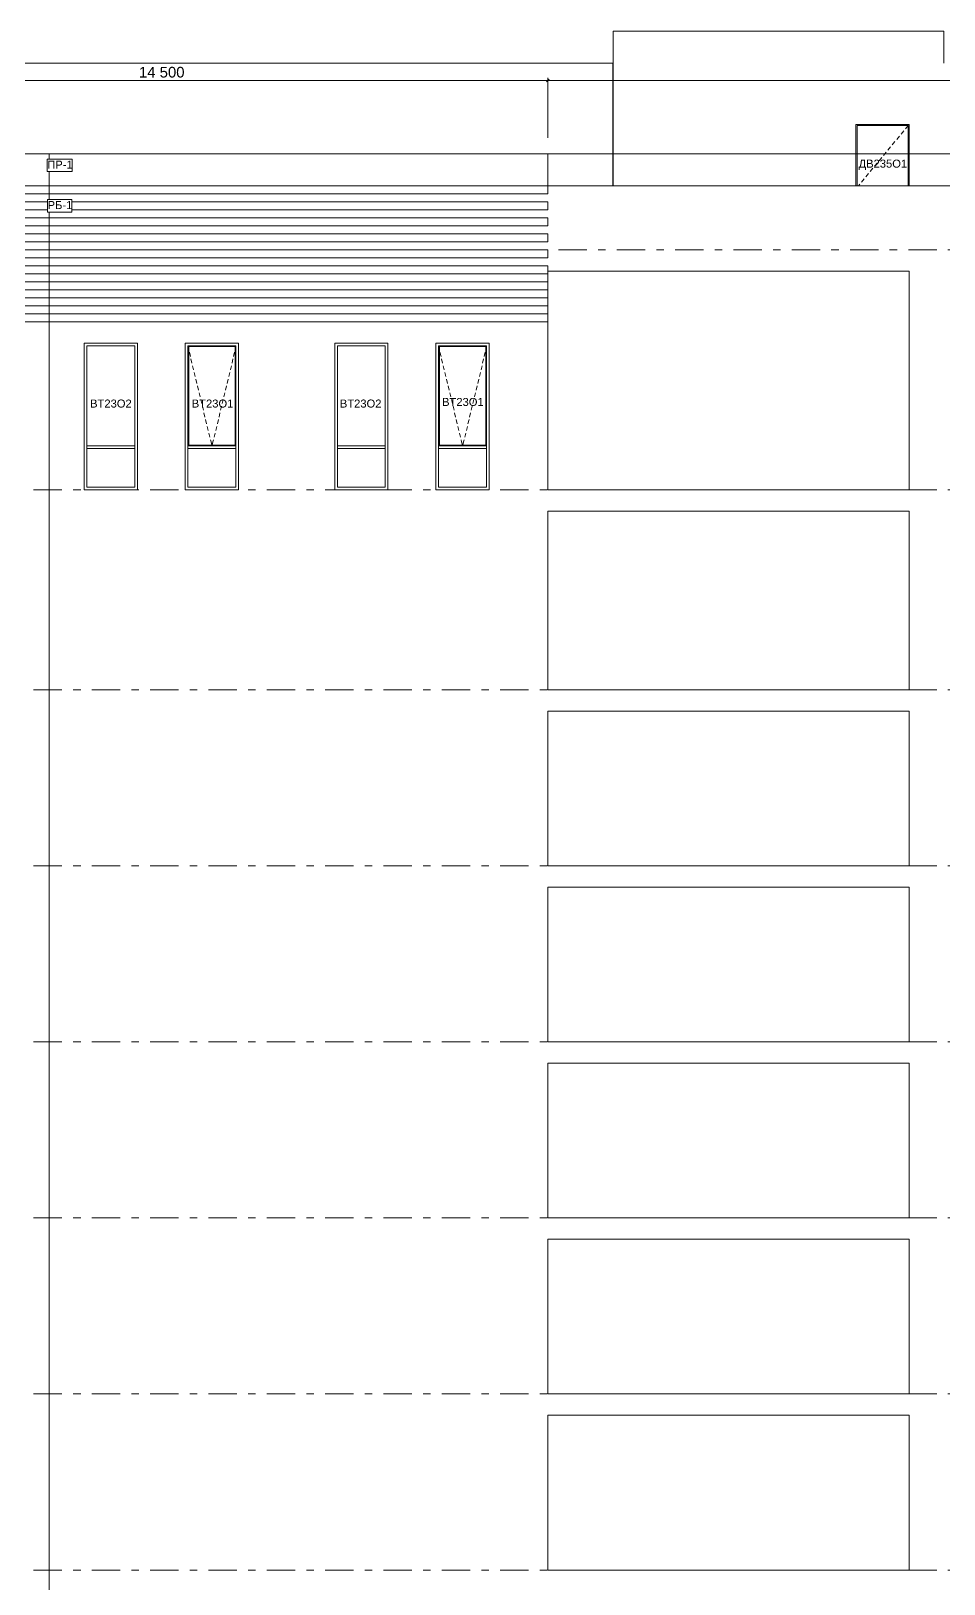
# Model space of a CAD drawing. Header units: millimetres. Extents: x 1499747 to 4230374, y -28481 to 441852.
# Drawn here: x 2881553 to 2898672, y 2056 to 31167 of the extents above; entities that cross this region are included whole.
import ezdxf
from ezdxf.xclip import XClip

# ---------------------------------------------------------------- set-up
doc = ezdxf.new("R2010")
doc.units = ezdxf.units.MM
doc.header["$MEASUREMENT"] = 0
doc.header["$XCLIPFRAME"] = 0
doc.set_wipeout_variables(frame=1)
doc.linetypes.add('Wipeout_Contour', pattern=[1000, 0, -1000])
doc.linetypes.add('Штрих-Штриховая', pattern=[1093.611073, 529.166651, -211.666656, 141.111112, -211.666656])
for name, color, linetype, lineweight in [('4  Фасад_28_0_Ном._пера__20_Ном._пера__1', 1, 'Continuous', 18), ('4  Фасад_28_2D - Общий_Ном._пера__1_Ном._пера__7', 7, 'Continuous', 18), ('4  Фасад_28_2D - Общий_Ном._пера__20_Ном._пера__1', 1, 'Continuous', 18), ('4  Фасад_28_Витражные окна_Ном._пера__1_Ном._пера__7', 7, 'Continuous', 18), ('4  Фасад_28_Витражные окна_Ном._пера__20_Ном._пера__1', 1, 'Continuous', 18), ('4  Фасад_28_Витражные окна_Ном._пера__92_Ном._пера__233', 233, 'Continuous', 18), ('4  Фасад_28_Двери Archicad_Ном._пера__1_Ном._пера__7', 7, 'Continuous', 18), ('4  Фасад_28_Двери Archicad_Ном._пера__3_Ном._пера__30', 30, 'Continuous', 18), ('4  Фасад_28_Конструктив - Балки_Ном._пера__10_Ном._пера__134', 134, 'Continuous', 18), ('4  Фасад_28_Конструктив - Стены Ненесущие Газоблок_Ном._пера__1_Ном._пера__7', 7, 'Continuous', 18), ('4  Фасад_28_Конструктив - Стены Ненесущие Газоблок_Ном._пера__87_Ном._пера__251', 250, 'Continuous', 18), ('4  Фасад_28_Конструктив - Стены Несущие_Ном._пера__1_Ном._пера__7', 7, 'Continuous', 18), ('4  Фасад_28_Отделка керамика_Ном._пера__1_Ном._пера__7', 7, 'Continuous', 18), ('4  Фасад_28_Парапет_Ном._пера__20_Ном._пера__1', 1, 'Continuous', 18), ('4  Фасад_28_Размер - Общий_Ном._пера__1_Ном._пера__7', 7, 'Continuous', 18), ('4  Фасад_28_Ребра Навес_Ном._пера__1_Ном._пера__7', 7, 'Continuous', 18), ('4  Фасад_28_Сетка кладки_Ном._пера__20_Ном._пера__1', 1, 'Continuous', 18)]:
    doc.layers.add(name, color=color, linetype=linetype, lineweight=lineweight)
doc.layers.add('4  Фасад_28_2D - Общий_Ном._пера__20', color=7, linetype='Continuous')
doc.layers.add('Чертеж и Рисунок', color=7, linetype='Continuous')
doc.styles.add('СГЕНЕРИР_СТИЛЬ_2', font='arial.ttf')

# ---------------------------------------------------------------- blocks, each defined once
blk = doc.blocks.new('Чертеж_8_28', base_point=(1788944, 9891))
at = {"layer": '4  Фасад_28_0_Ном._пера__20_Ном._пера__1', "linetype": 'Штрих-Штриховая'}
for p, q in [((1767744, 54741), (1805886, 54741)), ((1767744, 50241), (1805886, 50241)), ((1767744, 46491), (1805886, 46491)), ((1767744, 43191), (1805886, 43191)), ((1767744, 39891), (1805886, 39891)), ((1767744, 36591), (1805886, 36591)), ((1767744, 33291), (1805886, 33291)), ((1767744, 29991), (1805886, 29991))]:
    blk.add_line(p, q, dxfattribs=at)
at = {"layer": '4  Фасад_28_Витражные окна_Ном._пера__1_Ном._пера__7', "linetype": 'Continuous'}
for p, q in [((1777344, 52641), (1777344, 52991)), ((1777344, 52641), (1777344, 52991)), ((1779243, 52641), (1779243, 52991)), ((1782044, 52641), (1782044, 52991)), ((1782044, 52641), (1782044, 52991)), ((1783943, 52641), (1783943, 52991)), ((1776394, 52641), (1776394, 52941)), ((1776844, 52941), (1776394, 52941)), ((1777294, 52941), (1776844, 52941)), ((1777294, 52641), (1777294, 52941)), ((1778293, 52641), (1778293, 52941)), ((1778743, 52941), (1778293, 52941)), ((1778308, 52926), (1779178, 52926)), ((1778308, 51081), (1778308, 52926)), ((1779193, 52941), (1778743, 52941)), ((1779178, 52926), (1779178, 51081)), ((1779193, 52641), (1779193, 52941)), ((1781094, 52641), (1781094, 52941)), ((1781544, 52941), (1781094, 52941)), ((1781994, 52941), (1781544, 52941)), ((1781994, 52641), (1781994, 52941)), ((1782993, 52641), (1782993, 52941)), ((1783443, 52941), (1782993, 52941)), ((1783008, 52926), (1783878, 52926)), ((1783008, 51081), (1783008, 52926)), ((1783893, 52941), (1783443, 52941)), ((1783878, 52926), (1783878, 51081)), ((1783893, 52641), (1783893, 52941)), ((1776394, 51241), (1776394, 52641)), ((1777294, 51241), (1777294, 52641)), ((1777344, 51241), (1777344, 52641)), ((1777344, 51241), (1777344, 52641)), ((1778293, 51241), (1778293, 52641)), ((1779193, 51241), (1779193, 52641)), ((1779243, 51241), (1779243, 52641)), ((1781094, 51241), (1781094, 52641)), ((1781994, 51241), (1781994, 52641)), ((1782044, 51241), (1782044, 52641)), ((1782044, 51241), (1782044, 52641)), ((1782993, 51241), (1782993, 52641)), ((1783893, 51241), (1783893, 52641)), ((1783943, 51241), (1783943, 52641)), ((1776394, 51041), (1776394, 51241)), ((1777294, 51066), (1777294, 51241)), ((1777344, 51041), (1777344, 51241)), ((1777344, 51041), (1777344, 51241)), ((1778293, 51066), (1778293, 51241)), ((1779193, 51066), (1779193, 51241)), ((1779243, 51041), (1779243, 51241)), ((1781094, 51041), (1781094, 51241)), ((1781994, 51066), (1781994, 51241)), ((1782044, 51041), (1782044, 51241)), ((1782044, 51041), (1782044, 51241)), ((1782993, 51041), (1782993, 51241)), ((1783893, 51066), (1783893, 51241)), ((1783943, 51041), (1783943, 51241)), ((1776394, 51066), (1776844, 51066)), ((1776394, 50291), (1776394, 51041)), ((1776394, 51016), (1776844, 51016)), ((1776844, 51066), (1777294, 51066)), ((1776844, 51016), (1777294, 51016)), ((1777294, 51041), (1777294, 51066)), ((1777294, 51016), (1777294, 51041)), ((1777294, 50291), (1777294, 51016)), ((1777344, 50241), (1777344, 51041)), ((1777344, 50241), (1777344, 51041)), ((1778293, 51041), (1778293, 51066)), ((1778293, 51066), (1778743, 51066)), ((1778293, 51016), (1778293, 51041)), ((1778293, 50291), (1778293, 51016)), ((1778293, 51016), (1778743, 51016)), ((1779178, 51081), (1778308, 51081)), ((1778743, 51066), (1779193, 51066)), ((1778743, 51016), (1779193, 51016)), ((1779193, 51041), (1779193, 51066)), ((1779193, 51016), (1779193, 51041)), ((1779193, 50291), (1779193, 51016)), ((1779243, 50241), (1779243, 51041)), ((1781094, 51066), (1781544, 51066)), ((1781094, 50291), (1781094, 51041)), ((1781094, 51016), (1781544, 51016)), ((1781544, 51066), (1781994, 51066)), ((1781544, 51016), (1781994, 51016)), ((1781994, 51041), (1781994, 51066)), ((1781994, 51016), (1781994, 51041)), ((1781994, 50291), (1781994, 51016)), ((1782044, 50241), (1782044, 51041)), ((1782044, 50241), (1782044, 51041)), ((1782993, 51066), (1783443, 51066)), ((1782993, 50291), (1782993, 51041)), ((1782993, 51016), (1783443, 51016)), ((1783878, 51081), (1783008, 51081)), ((1783443, 51066), (1783893, 51066)), ((1783443, 51016), (1783893, 51016)), ((1783893, 51041), (1783893, 51066)), ((1783893, 51016), (1783893, 51041)), ((1783893, 50291), (1783893, 51016)), ((1783943, 50241), (1783943, 51041)), ((1776394, 50291), (1776844, 50291)), ((1776844, 50291), (1777294, 50291)), ((1778293, 50291), (1778743, 50291)), ((1778743, 50291), (1779193, 50291)), ((1781094, 50291), (1781544, 50291)), ((1781544, 50291), (1781994, 50291)), ((1782993, 50291), (1783443, 50291)), ((1783443, 50291), (1783893, 50291))]:
    blk.add_line(p, q, dxfattribs=at)
at = {"layer": '4  Фасад_28_Витражные окна_Ном._пера__92_Ном._пера__233', "linetype": 'Continuous'}
for p, q in [((1778293, 52926), (1778307, 52869)), ((1778319, 52820), (1778338, 52742)), ((1778349, 52694), (1778368, 52616)), ((1779137, 52694), (1779119, 52616)), ((1779168, 52820), (1779149, 52742)), ((1779193, 52926), (1779180, 52869)), ((1782993, 52926), (1783007, 52869)), ((1783019, 52820), (1783038, 52742)), ((1783049, 52694), (1783068, 52616)), ((1783837, 52694), (1783819, 52616)), ((1783868, 52820), (1783849, 52742)), ((1783893, 52926), (1783880, 52869)), ((1778380, 52567), (1778399, 52489)), ((1778410, 52441), (1778429, 52363)), ((1779076, 52441), (1779058, 52363)), ((1779107, 52567), (1779088, 52489)), ((1783080, 52567), (1783099, 52489)), ((1783110, 52441), (1783129, 52363)), ((1783776, 52441), (1783758, 52363)), ((1783807, 52567), (1783788, 52489)), ((1778441, 52314), (1778460, 52237)), ((1778471, 52188), (1778490, 52110)), ((1779015, 52188), (1778997, 52110)), ((1779046, 52314), (1779027, 52237)), ((1783141, 52314), (1783160, 52237)), ((1783171, 52188), (1783190, 52110)), ((1783715, 52188), (1783697, 52110)), ((1783746, 52314), (1783727, 52237)), ((1778502, 52062), (1778521, 51984)), ((1778532, 51935), (1778551, 51858)), ((1778954, 51935), (1778936, 51858)), ((1778985, 52062), (1778966, 51984)), ((1783202, 52062), (1783221, 51984)), ((1783232, 51935), (1783251, 51858)), ((1783654, 51935), (1783636, 51858)), ((1783685, 52062), (1783666, 51984)), ((1778563, 51809), (1778582, 51731)), ((1778593, 51683), (1778612, 51605)), ((1778624, 51556), (1778643, 51478)), ((1778863, 51556), (1778844, 51478)), ((1778893, 51683), (1778875, 51605)), ((1778924, 51809), (1778905, 51731)), ((1783263, 51809), (1783282, 51731)), ((1783293, 51683), (1783312, 51605)), ((1783324, 51556), (1783343, 51478)), ((1783563, 51556), (1783544, 51478)), ((1783593, 51683), (1783575, 51605)), ((1783624, 51809), (1783605, 51731)), ((1778654, 51430), (1778673, 51352)), ((1778685, 51303), (1778704, 51226)), ((1778802, 51303), (1778783, 51226)), ((1778832, 51430), (1778814, 51352)), ((1783354, 51430), (1783373, 51352)), ((1783385, 51303), (1783404, 51226)), ((1783502, 51303), (1783483, 51226)), ((1783532, 51430), (1783514, 51352)), ((1778715, 51177), (1778725, 51139)), ((1778725, 51139), (1778739, 51081)), ((1778739, 51081), (1778742, 51066)), ((1778748, 51081), (1778745, 51066)), ((1778762, 51139), (1778748, 51081)), ((1778771, 51177), (1778762, 51139)), ((1783415, 51177), (1783425, 51139)), ((1783425, 51139), (1783439, 51081)), ((1783439, 51081), (1783442, 51066)), ((1783448, 51081), (1783445, 51066)), ((1783462, 51139), (1783448, 51081)), ((1783471, 51177), (1783462, 51139))]:
    blk.add_line(p, q, dxfattribs=at)
at = {"layer": '4  Фасад_28_Двери Archicad_Ном._пера__1_Ном._пера__7', "linetype": 'Continuous'}
for p, q in [((1790819, 57091), (1790819, 57059)), ((1791819, 57091), (1790819, 57091)), ((1790819, 57059), (1790819, 55941)), ((1790839, 55941), (1790839, 57071)), ((1790839, 57071), (1791799, 57071)), ((1791799, 57071), (1791799, 55941)), ((1791819, 57059), (1791819, 57091)), ((1791819, 55941), (1791819, 57059))]:
    blk.add_line(p, q, dxfattribs=at)
at = {"layer": '4  Фасад_28_Двери Archicad_Ном._пера__3_Ном._пера__30', "linetype": 'Continuous'}
for p, q in [((1791799, 57071), (1791748, 57010)), ((1791551, 56770), (1791500, 56709)), ((1791633, 56871), (1791583, 56809)), ((1791716, 56971), (1791665, 56909)), ((1791385, 56570), (1791335, 56508)), ((1791468, 56670), (1791417, 56608)), ((1791137, 56269), (1791086, 56207)), ((1791220, 56369), (1791169, 56307)), ((1791303, 56469), (1791252, 56408)), ((1790890, 55968), (1790868, 55941)), ((1790972, 56068), (1790921, 56006)), ((1791055, 56168), (1791004, 56107))]:
    blk.add_line(p, q, dxfattribs=at)
at = {"layer": '4  Фасад_28_Конструктив - Балки_Ном._пера__10_Ном._пера__134', "linetype": 'Continuous'}
blk.add_line((1791819, 54341), (1785044, 54341), dxfattribs=at)
at = {"layer": '4  Фасад_28_Конструктив - Стены Ненесущие Газоблок_Ном._пера__1_Ном._пера__7', "linetype": 'Continuous'}
for p, q in [((1773844, 58241), (1786159, 58241)), ((1786159, 58241), (1786259, 58241)), ((1786259, 58241), (1786259, 55941))]:
    blk.add_line(p, q, dxfattribs=at)
at = {"layer": '4  Фасад_28_Конструктив - Стены Ненесущие Газоблок_Ном._пера__87_Ном._пера__251', "linetype": 'Continuous'}
for p, q in [((1791819, 50241), (1791819, 54341)), ((1791819, 46491), (1791819, 49841)), ((1791819, 43191), (1791819, 46091)), ((1791819, 39891), (1791819, 42791)), ((1791819, 36591), (1791819, 39491)), ((1791819, 33291), (1791819, 36191)), ((1791819, 29991), (1791819, 32891))]:
    blk.add_line(p, q, dxfattribs=at)
at = {"layer": '4  Фасад_28_Конструктив - Стены Несущие_Ном._пера__1_Ном._пера__7', "linetype": 'Continuous'}
for p, q in [((1786269, 58841), (1786569, 58841)), ((1786269, 55941), (1786269, 58841)), ((1792469, 58841), (1786569, 58841)), ((1792469, 58241), (1792469, 58841))]:
    blk.add_line(p, q, dxfattribs=at)
at = {"layer": '4  Фасад_28_Отделка керамика_Ном._пера__1_Ном._пера__7', "linetype": 'Continuous'}
for p, q in [((1800894, 55941), (1785044, 55941)), ((1785044, 50241), (1785044, 54341)), ((1785044, 54341), (1791819, 54341)), ((1791819, 54341), (1791819, 50241)), ((1776344, 50241), (1776344, 52991)), ((1776344, 52991), (1777344, 52991)), ((1777344, 52991), (1777344, 50241)), ((1778243, 52991), (1779243, 52991)), ((1778243, 50241), (1778243, 52991)), ((1779243, 52991), (1779243, 50241)), ((1781044, 50241), (1781044, 52991)), ((1781044, 52991), (1782044, 52991)), ((1782044, 52991), (1782044, 50241)), ((1782943, 50241), (1782943, 52991)), ((1782943, 52991), (1783943, 52991)), ((1783943, 52991), (1783943, 50241)), ((1777344, 50241), (1776344, 50241)), ((1779243, 50241), (1778243, 50241)), ((1782044, 50241), (1781044, 50241)), ((1783943, 50241), (1782943, 50241)), ((1791819, 50241), (1785044, 50241)), ((1785044, 46491), (1785044, 49841)), ((1785044, 49841), (1791819, 49841)), ((1791819, 49841), (1791819, 46491)), ((1791819, 46491), (1785044, 46491)), ((1785044, 43191), (1785044, 46091)), ((1785044, 46091), (1791819, 46091)), ((1791819, 46091), (1791819, 43191)), ((1791819, 43191), (1785044, 43191)), ((1785044, 39891), (1785044, 42791)), ((1785044, 42791), (1791819, 42791)), ((1791819, 42791), (1791819, 39891)), ((1791819, 39891), (1785044, 39891)), ((1785044, 36591), (1785044, 39491)), ((1785044, 39491), (1791819, 39491)), ((1791819, 39491), (1791819, 36591)), ((1791819, 36591), (1785044, 36591)), ((1785044, 36191), (1791819, 36191)), ((1785044, 33291), (1785044, 36191)), ((1791819, 36191), (1791819, 33291)), ((1791819, 33291), (1785044, 33291)), ((1785044, 32891), (1791819, 32891)), ((1785044, 29991), (1785044, 32891)), ((1791819, 32891), (1791819, 29991)), ((1791819, 29991), (1785044, 29991))]:
    blk.add_line(p, q, dxfattribs=at)
at = {"layer": '4  Фасад_28_Парапет_Ном._пера__20_Ном._пера__1', "linetype": 'Continuous'}
for p, q in [((1785044, 56541), (1770144, 56541)), ((1785044, 55941), (1785044, 56541)), ((1785044, 55941), (1770144, 55941))]:
    blk.add_line(p, q, dxfattribs=at)
at = {"layer": '4  Фасад_28_Размер - Общий_Ном._пера__1_Ном._пера__7', "linetype": 'Continuous'}
for p, q in [((1785069, 57940), (1785019, 57890)), ((1785069, 57940), (1785019, 57890)), ((1785044, 56841), (1785044, 57962)), ((1770544, 57915), (1785044, 57915)), ((1770544, 57915), (1785044, 57915)), ((1785044, 57915), (1800894, 57915))]:
    blk.add_line(p, q, dxfattribs=at)
at = {"layer": '4  Фасад_28_Ребра Навес_Ном._пера__1_Ном._пера__7', "linetype": 'Continuous'}
for p, q in [((1785044, 55791), (1785044, 55941)), ((1785044, 55791), (1770144, 55791)), ((1785044, 55641), (1770244, 55641)), ((1785044, 55491), (1785044, 55641)), ((1785044, 55491), (1770244, 55491)), ((1785044, 55341), (1770244, 55341)), ((1785044, 55191), (1785044, 55341)), ((1785044, 55191), (1770244, 55191)), ((1785044, 55041), (1770244, 55041)), ((1785044, 54891), (1785044, 55041)), ((1785044, 54891), (1770244, 54891)), ((1785044, 54741), (1770244, 54741)), ((1785044, 54591), (1785044, 54741)), ((1785044, 54591), (1770244, 54591)), ((1785044, 54441), (1770244, 54441)), ((1785044, 54291), (1785044, 54441)), ((1785044, 54291), (1770244, 54291)), ((1785044, 54141), (1770244, 54141)), ((1785044, 53991), (1770244, 53991)), ((1785044, 53991), (1785044, 54141)), ((1785044, 53841), (1770244, 53841)), ((1785044, 53691), (1770244, 53691)), ((1785044, 53691), (1785044, 53841)), ((1785044, 53541), (1770244, 53541)), ((1785044, 53391), (1770244, 53391)), ((1785044, 53391), (1785044, 53541))]:
    blk.add_line(p, q, dxfattribs=at)
at = {"layer": '4  Фасад_28_Сетка кладки_Ном._пера__20_Ном._пера__1', "linetype": 'Continuous', "flags": 128}
blk.add_lwpolyline([(1797743, 9891), (1775693, 9891), (1775693, 56541), (1797743, 56541)], close=True, dxfattribs=at)
at = {"layer": '4  Фасад_28_Витражные окна_Ном._пера__20_Ном._пера__1', "linetype": 'Continuous', "char_height": 150, "attachment_point": 4, "style": 'СГЕНЕРИР_СТИЛЬ_2'}
for s, insert in [('\\A1;{\\pql;\\fArial|b0|i0|c204|p0;\\W1.000000;ДВ235О1}', (1790868, 56334)), ('\\A1;{\\pql;\\fArial|b0|i0|c204|p0;\\W1.000000;ВТ23О2}', (1776458, 51857)), ('\\A1;{\\pql;\\fArial|b0|i0|c204|p0;\\W1.000000;ВТ23О1}', (1778364, 51857)), ('\\A1;{\\pql;\\fArial|b0|i0|c204|p0;\\W1.000000;ВТ23О2}', (1781141, 51857)), ('\\A1;{\\pql;\\fArial|b0|i0|c204|p0;\\W1.000000;ВТ23О1}', (1783058, 51887))]:
    blk.add_mtext(s, dxfattribs=dict(at, insert=insert))
at = {"layer": '4  Фасад_28_Размер - Общий_Ном._пера__1_Ном._пера__7', "linetype": 'Continuous', "insert": (1777374, 57967), "char_height": 200, "attachment_point": 7, "style": 'СГЕНЕРИР_СТИЛЬ_2'}
blk.add_mtext('\\A1;{\\pql;\\fArial|b0|i0|c204|p0;\\W1.000000;14\xa0500}', dxfattribs=at)
at = {"linetype": 'Wipeout_Contour', "ltscale": 7107127.866732797}
blk.add_wipeout([(1775655, 56441), (1775655, 56206), (1776123, 56206), (1776123, 56441)], dxfattribs=at).dxf.layer = '4  Фасад_28_2D - Общий_Ном._пера__20'
at = {"linetype": 'Wipeout_Contour', "ltscale": 7107032.45586752}
blk.add_wipeout([(1775661, 55684), (1775661, 55448), (1776117, 55448), (1776117, 55684)], dxfattribs=at).dxf.layer = '4  Фасад_28_2D - Общий_Ном._пера__20'
at = {"layer": '4  Фасад_28_2D - Общий_Ном._пера__1_Ном._пера__7', "linetype": 'Continuous', "flags": 128}
for points in [[(1775655, 56441), (1776123, 56441), (1776123, 56206), (1775655, 56206)], [(1775661, 55684), (1776117, 55684), (1776117, 55448), (1775661, 55448)]]:
    blk.add_lwpolyline(points, close=True, dxfattribs=at)
at = {"layer": '4  Фасад_28_2D - Общий_Ном._пера__20_Ном._пера__1', "linetype": 'Continuous'}
for p, q in [((1775655, 56441), (1775655, 56206)), ((1776123, 56441), (1775655, 56441)), ((1775655, 56206), (1776123, 56206)), ((1776123, 56206), (1776123, 56441)), ((1775661, 55684), (1775661, 55448)), ((1776117, 55684), (1775661, 55684)), ((1776117, 55448), (1776117, 55684)), ((1775661, 55448), (1776117, 55448))]:
    blk.add_line(p, q, dxfattribs=at)
at = {"layer": '4  Фасад_28_2D - Общий_Ном._пера__20_Ном._пера__1', "linetype": 'Continuous', "char_height": 150, "attachment_point": 4, "style": 'СГЕНЕРИР_СТИЛЬ_2'}
for s, insert in [('\\A1;{\\pql;\\fArial|b0|i0|c204|p0;\\W1.000000;ПР-1}', (1775655, 56336)), ('\\A1;{\\pql;\\fArial|b0|i0|c204|p0;\\W1.000000;РБ-1}', (1775661, 55579))]:
    blk.add_mtext(s, dxfattribs=dict(at, insert=insert))

msp = doc.modelspace()

# ---------------------------------------------------------------- block references
at = {"layer": 'Чертеж и Рисунок', "linetype": 'Continuous'}
ref = msp.add_blockref('Чертеж_8_28', (2895146.60955, -17783.33843), dxfattribs=at)
XClip(ref).set_block_clipping_path([(1760000, -786.4933891526), (1844000, 58941.9342099951)])

doc.saveas('drawing.dxf')
